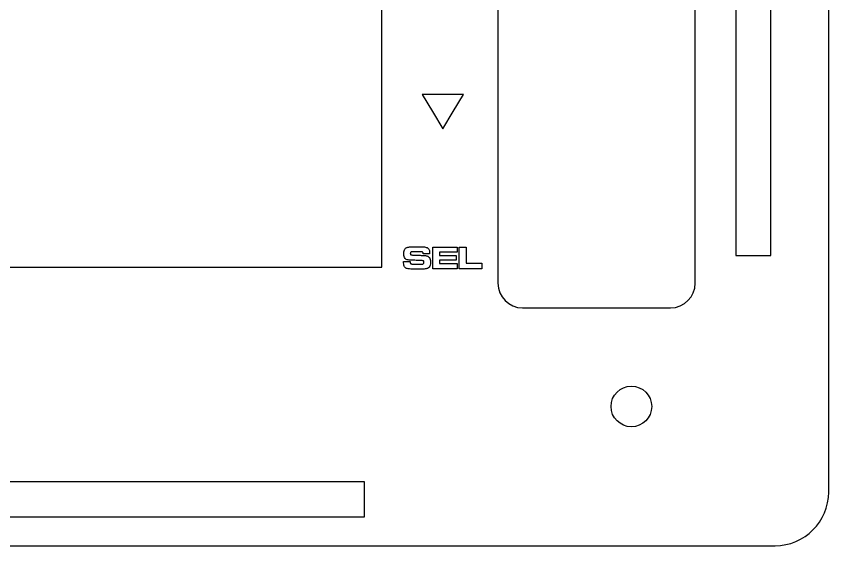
# Model space of a CAD drawing. Extents: x -139 to 87, y -93 to 92.
# Drawn here: x -69 to 0.9, y -90.3 to -44.6 of the extents above; entities that cross this region are included whole.
import ezdxf

# ---------------------------------------------------------------- set-up
doc = ezdxf.new("R2010")
doc.units = 0
doc.header["$MEASUREMENT"] = 0
doc.layers.add('LAYER_1', color=7, linetype='CONTINUOUS')

msp = doc.modelspace()

# ---------------------------------------------------------------- linework, layer by layer
at = {"layer": 'LAYER_1', "color": 250}
for points in [[(-90.5533, -66.2641), (-37.5533, -66.2641), (-37.5533, -27.2641), (-90.5533, -27.2641), (-90.5533, -66.2641)], [(-99.0534, -87.7642), (-39.0534, -87.7642), (-39.0534, -84.7642), (-99.0534, -84.7642), (-99.0534, -87.7642)]]:
    msp.add_lwpolyline(points, close=True, dxfattribs=at)
msp.add_ellipse((-16.0533, -78.2641), major_axis=(0, 1.75), ratio=1, dxfattribs=at)
for points, knots in [([(-134.4311, -0.2641), (-134.4311, -0.2641), (-3.6755, -0.2641), (-3.6755, -0.2641), (-3.6755, -0.2641), (-1.1332, -0.2641), (0.9467, -2.344), (0.9467, -4.8863), (0.9467, -4.8863), (0.9467, -4.8863), (0.9467, -85.6418), (0.9467, -85.6418), (0.9467, -85.6418), (0.9467, -88.1842), (-1.1332, -90.2641), (-3.6755, -90.2641), (-3.6755, -90.2641), (-3.6755, -90.2641), (-134.4311, -90.2641), (-134.4311, -90.2641), (-134.4311, -90.2641), (-136.9734, -90.2641), (-139.0533, -88.1842), (-139.0533, -85.6418), (-139.0533, -85.6418), (-139.0533, -85.6418), (-139.0533, -4.8863), (-139.0533, -4.8863), (-139.0533, -4.8863), (-139.0533, -2.344), (-136.9734, -0.2641), (-134.4311, -0.2641)], [0, 0, 0, 0, 0.1111111, 0.1111111, 0.1111111, 0.1111111, 0.2222222, 0.2222222, 0.2222222, 0.2222222, 0.3333333, 0.3333333, 0.3333333, 0.3333333, 0.4444444, 0.4444444, 0.4444444, 0.4444444, 0.5555556, 0.5555556, 0.5555556, 0.5555556, 0.6666667, 0.6666667, 0.6666667, 0.6666667, 0.7777778, 0.7777778, 0.7777778, 0.7777778, 1, 1, 1, 1]), ([(-25.4284, -21.7641), (-25.4284, -21.7641), (-12.6783, -21.7641), (-12.6783, -21.7641), (-12.6783, -21.7641), (-11.5096, -21.7641), (-10.5533, -22.7203), (-10.5533, -23.8891), (-10.5533, -23.8891), (-10.5533, -23.8891), (-10.5533, -67.6391), (-10.5533, -67.6391), (-10.5533, -67.6391), (-10.5533, -68.8079), (-11.5096, -69.7641), (-12.6783, -69.7641), (-12.6783, -69.7641), (-12.6783, -69.7641), (-25.4284, -69.7641), (-25.4284, -69.7641), (-25.4284, -69.7641), (-26.5971, -69.7641), (-27.5533, -68.8079), (-27.5533, -67.6391), (-27.5533, -67.6391), (-27.5533, -67.6391), (-27.5533, -23.8891), (-27.5533, -23.8891), (-27.5533, -23.8891), (-27.5533, -22.7203), (-26.5971, -21.7641), (-25.4284, -21.7641)], [0, 0, 0, 0, 0.1111111, 0.1111111, 0.1111111, 0.1111111, 0.2222222, 0.2222222, 0.2222222, 0.2222222, 0.3333333, 0.3333333, 0.3333333, 0.3333333, 0.4444444, 0.4444444, 0.4444444, 0.4444444, 0.5555556, 0.5555556, 0.5555556, 0.5555556, 0.6666667, 0.6666667, 0.6666667, 0.6666667, 0.7777778, 0.7777778, 0.7777778, 0.7777778, 1, 1, 1, 1]), ([(-7.0533, -65.2643), (-7.0533, -65.2643), (-7.0533, -25.2643), (-7.0533, -25.2643), (-7.0533, -25.2643), (-7.0533, -25.2643), (-4.0533, -25.2643), (-4.0533, -25.2643), (-4.0533, -25.2643), (-4.0533, -25.2643), (-4.0533, -65.2643), (-4.0533, -65.2643), (-4.0533, -65.2643), (-4.0533, -65.2643), (-7.0533, -65.2643), (-7.0533, -65.2643)], [0, 0, 0, 0, 0.2, 0.2, 0.2, 0.2, 0.4, 0.4, 0.4, 0.4, 0.6, 0.6, 0.6, 0.6, 1, 1, 1, 1]), ([(-32.3033, -54.3485), (-32.3033, -54.3485), (-33.1912, -52.8602), (-33.1912, -52.8602), (-33.1912, -52.8602), (-33.1912, -52.8602), (-34.0791, -51.3719), (-34.0791, -51.3719), (-34.0791, -51.3719), (-34.0791, -51.3719), (-32.3033, -51.3719), (-32.3033, -51.3719), (-32.3033, -51.3719), (-32.3033, -51.3719), (-30.5275, -51.3719), (-30.5275, -51.3719), (-30.5275, -51.3719), (-30.5275, -51.3719), (-31.4154, -52.8602), (-31.4154, -52.8602), (-31.4154, -52.8602), (-31.4154, -52.8602), (-32.3033, -54.3485), (-32.3033, -54.3485)], [0, 0, 0, 0, 0.1428571, 0.1428571, 0.1428571, 0.1428571, 0.2857143, 0.2857143, 0.2857143, 0.2857143, 0.4285714, 0.4285714, 0.4285714, 0.4285714, 0.5714286, 0.5714286, 0.5714286, 0.5714286, 0.7142857, 0.7142857, 0.7142857, 0.7142857, 1, 1, 1, 1]), ([(-35.6682, -65.7849), (-35.6682, -65.7849), (-35.6682, -65.8752), (-35.6682, -65.8752), (-35.6682, -65.8752), (-35.6687, -65.9636), (-35.663, -66.0375), (-35.6513, -66.0963), (-35.6513, -66.0963), (-35.6394, -66.1546), (-35.6201, -66.2026), (-35.5927, -66.2402), (-35.5927, -66.2402), (-35.5654, -66.2778), (-35.5282, -66.3098), (-35.4815, -66.3352), (-35.4815, -66.3352), (-35.448, -66.354), (-35.407, -66.37), (-35.3575, -66.3832), (-35.3575, -66.3832), (-35.308, -66.3964), (-35.2473, -66.4067), (-35.1751, -66.4147), (-35.1751, -66.4147), (-35.1024, -66.4222), (-35.0148, -66.4284), (-34.9125, -66.4316), (-34.9125, -66.4316), (-34.8098, -66.4349), (-34.6881, -66.4368), (-34.5481, -66.4368), (-34.5481, -66.4368), (-34.4028, -66.4368), (-34.2779, -66.4359), (-34.1733, -66.4335), (-34.1733, -66.4335), (-34.0682, -66.4312), (-33.9795, -66.4274), (-33.9078, -66.4222), (-33.9078, -66.4222), (-33.8357, -66.4171), (-33.7763, -66.4105), (-33.7296, -66.4025), (-33.7296, -66.4025), (-33.6834, -66.394), (-33.6457, -66.3837), (-33.6174, -66.3719), (-33.6174, -66.3719), (-33.5561, -66.3479), (-33.5067, -66.3126), (-33.4689, -66.2665), (-33.4689, -66.2665), (-33.4312, -66.2205), (-33.4034, -66.1612), (-33.3859, -66.0878), (-33.3859, -66.0878), (-33.3685, -66.0144), (-33.3596, -65.9246), (-33.3601, -65.8188), (-33.3601, -65.8188), (-33.3596, -65.7289), (-33.3657, -65.6537), (-33.3784, -65.592), (-33.3784, -65.592), (-33.3906, -65.5309), (-33.411, -65.4801), (-33.4387, -65.4396), (-33.4387, -65.4396), (-33.4666, -65.3992), (-33.5034, -65.3658), (-33.5496, -65.339), (-33.5496, -65.339), (-33.5726, -65.3249), (-33.5981, -65.3126), (-33.6255, -65.3028), (-33.6255, -65.3028), (-33.6532, -65.2924), (-33.6867, -65.284), (-33.7263, -65.2764), (-33.7263, -65.2764), (-33.766, -65.2694), (-33.8154, -65.2633), (-33.8743, -65.2581), (-33.8743, -65.2581), (-33.9338, -65.2534), (-34.0063, -65.2487), (-34.0926, -65.2449), (-34.0926, -65.2449), (-34.1789, -65.2411), (-34.2827, -65.2379), (-34.4038, -65.2346), (-34.4038, -65.2346), (-34.5066, -65.2317), (-34.5943, -65.2289), (-34.6664, -65.2266), (-34.6664, -65.2266), (-34.7385, -65.2237), (-34.7979, -65.2214), (-34.845, -65.2186), (-34.845, -65.2186), (-34.8922, -65.2162), (-34.929, -65.2134), (-34.9559, -65.2101), (-34.9559, -65.2101), (-34.9828, -65.2073), (-35.0025, -65.204), (-35.0148, -65.2007), (-35.0148, -65.2007), (-35.0417, -65.1922), (-35.0614, -65.1786), (-35.0747, -65.1588), (-35.0747, -65.1588), (-35.0874, -65.1396), (-35.094, -65.1127), (-35.094, -65.0793), (-35.094, -65.0793), (-35.0945, -65.0516), (-35.0921, -65.029), (-35.086, -65.0107), (-35.086, -65.0107), (-35.0803, -64.9923), (-35.068, -64.9777), (-35.0492, -64.9669), (-35.0492, -64.9669), (-35.0304, -64.9561), (-35.0021, -64.9476), (-34.9639, -64.9425), (-34.9639, -64.9425), (-34.9257, -64.9373), (-34.8748, -64.9335), (-34.8107, -64.9321), (-34.8107, -64.9321), (-34.747, -64.9302), (-34.6668, -64.9298), (-34.5707, -64.9298), (-34.5707, -64.9298), (-34.4844, -64.9298), (-34.4119, -64.9298), (-34.3524, -64.9307), (-34.3524, -64.9307), (-34.293, -64.9312), (-34.244, -64.9321), (-34.2053, -64.934), (-34.2053, -64.934), (-34.1671, -64.9359), (-34.1365, -64.9382), (-34.1134, -64.9411), (-34.1134, -64.9411), (-34.0907, -64.9443), (-34.0729, -64.9486), (-34.0597, -64.9538), (-34.0597, -64.9538), (-34.0469, -64.9585), (-34.0361, -64.9646), (-34.0276, -64.9721), (-34.0276, -64.9721), (-34.0173, -64.981), (-34.0092, -64.9909), (-34.0035, -65.0017), (-34.0035, -65.0017), (-33.9974, -65.013), (-33.9932, -65.0276), (-33.9904, -65.0455), (-33.9904, -65.0455), (-33.9875, -65.0638), (-33.9861, -65.0883), (-33.9852, -65.1189), (-33.9852, -65.1189), (-33.9852, -65.1189), (-33.4307, -65.1189), (-33.4307, -65.1189), (-33.4307, -65.1189), (-33.4293, -65.0996), (-33.4284, -65.0822), (-33.4284, -65.0657), (-33.4284, -65.0657), (-33.4279, -65.0488), (-33.4279, -65.0375), (-33.4279, -65.0314), (-33.4279, -65.0314), (-33.4279, -64.9547), (-33.4336, -64.8888), (-33.4454, -64.8343), (-33.4454, -64.8343), (-33.4576, -64.7797), (-33.476, -64.7336), (-33.5015, -64.696), (-33.5015, -64.696), (-33.5269, -64.6584), (-33.5599, -64.6273), (-33.6005, -64.6024), (-33.6005, -64.6024), (-33.6335, -64.5826), (-33.6731, -64.5662), (-33.7179, -64.5525), (-33.7179, -64.5525), (-33.7631, -64.5394), (-33.8187, -64.5285), (-33.8839, -64.5205), (-33.8839, -64.5205), (-33.9493, -64.5126), (-34.029, -64.5069), (-34.1233, -64.5031), (-34.1233, -64.5031), (-34.2171, -64.4994), (-34.3293, -64.498), (-34.4604, -64.498), (-34.4604, -64.498), (-34.5962, -64.498), (-34.713, -64.4989), (-34.8112, -64.5003), (-34.8112, -64.5003), (-34.9097, -64.5022), (-34.9931, -64.505), (-35.0619, -64.5088), (-35.0619, -64.5088), (-35.1308, -64.513), (-35.1892, -64.5187), (-35.2363, -64.5262), (-35.2363, -64.5262), (-35.2839, -64.5332), (-35.325, -64.5427), (-35.3589, -64.5535), (-35.3589, -64.5535), (-35.3929, -64.5648), (-35.4245, -64.5779), (-35.4532, -64.5939), (-35.4532, -64.5939), (-35.5197, -64.6301), (-35.5692, -64.6918), (-35.6022, -64.7778), (-35.6022, -64.7778), (-35.6347, -64.8639), (-35.6513, -64.9763), (-35.6513, -65.116), (-35.6513, -65.116), (-35.6513, -65.2101), (-35.6428, -65.2887), (-35.6253, -65.3526), (-35.6253, -65.3526), (-35.6084, -65.4166), (-35.5819, -65.4693), (-35.5465, -65.5111), (-35.5465, -65.5111), (-35.5188, -65.5431), (-35.4839, -65.569), (-35.4424, -65.5892), (-35.4424, -65.5892), (-35.4004, -65.6094), (-35.3481, -65.625), (-35.2849, -65.6353), (-35.2849, -65.6353), (-35.2222, -65.6457), (-35.1454, -65.6523), (-35.0544, -65.6551), (-35.0544, -65.6551), (-35.0337, -65.6551), (-35.0007, -65.656), (-34.9549, -65.6579), (-34.9549, -65.6579), (-34.9092, -65.6593), (-34.8555, -65.6617), (-34.7937, -65.6645), (-34.7937, -65.6645), (-34.7315, -65.6678), (-34.6659, -65.6711), (-34.5962, -65.6748), (-34.5962, -65.6748), (-34.5282, -65.6777), (-34.4646, -65.6805), (-34.4042, -65.6828), (-34.4042, -65.6828), (-34.3435, -65.6856), (-34.2911, -65.6875), (-34.2459, -65.6894), (-34.2459, -65.6894), (-34.2011, -65.6908), (-34.1676, -65.6918), (-34.1463, -65.6918), (-34.1463, -65.6918), (-34.0856, -65.6922), (-34.0384, -65.6969), (-34.0054, -65.7054), (-34.0054, -65.7054), (-33.972, -65.7139), (-33.9489, -65.728), (-33.9357, -65.7487), (-33.9357, -65.7487), (-33.9229, -65.7694), (-33.9168, -65.7985), (-33.9172, -65.8357), (-33.9172, -65.8357), (-33.9172, -65.8747), (-33.922, -65.9058), (-33.9324, -65.9284), (-33.9324, -65.9284), (-33.9427, -65.9509), (-33.9583, -65.9674), (-33.9795, -65.9768), (-33.9795, -65.9768), (-33.9899, -65.9815), (-34.0016, -65.9853), (-34.0159, -65.9881), (-34.0159, -65.9881), (-34.03, -65.9914), (-34.0488, -65.9937), (-34.0724, -65.9956), (-34.0724, -65.9956), (-34.0959, -65.9975), (-34.1271, -65.9989), (-34.1662, -65.9999), (-34.1662, -65.9999), (-34.2049, -66.0008), (-34.2544, -66.0013), (-34.3142, -66.0017), (-34.3142, -66.0017), (-34.3741, -66.0022), (-34.4471, -66.0022), (-34.5339, -66.0022), (-34.5339, -66.0022), (-34.6145, -66.0022), (-34.6825, -66.0017), (-34.7381, -66.0013), (-34.7381, -66.0013), (-34.7941, -66.0008), (-34.8399, -65.9999), (-34.8762, -65.998), (-34.8762, -65.998), (-34.913, -65.9966), (-34.9422, -65.9942), (-34.9643, -65.9914), (-34.9643, -65.9914), (-34.987, -65.9881), (-35.0049, -65.9843), (-35.0185, -65.9796), (-35.0185, -65.9796), (-35.0323, -65.9749), (-35.044, -65.9693), (-35.0544, -65.9627), (-35.0544, -65.9627), (-35.0695, -65.9538), (-35.0808, -65.9425), (-35.0893, -65.9293), (-35.0893, -65.9293), (-35.0973, -65.9157), (-35.1029, -65.8978), (-35.1062, -65.8747), (-35.1062, -65.8747), (-35.1095, -65.8522), (-35.1109, -65.8221), (-35.1109, -65.7849), (-35.1109, -65.7849), (-35.1109, -65.7849), (-35.6682, -65.7849), (-35.6682, -65.7849)], [0, 0, 0, 0, 0.0111111, 0.0111111, 0.0111111, 0.0111111, 0.0222222, 0.0222222, 0.0222222, 0.0222222, 0.0333333, 0.0333333, 0.0333333, 0.0333333, 0.0444444, 0.0444444, 0.0444444, 0.0444444, 0.0555556, 0.0555556, 0.0555556, 0.0555556, 0.0666667, 0.0666667, 0.0666667, 0.0666667, 0.0777778, 0.0777778, 0.0777778, 0.0777778, 0.0888889, 0.0888889, 0.0888889, 0.0888889, 0.1, 0.1, 0.1, 0.1, 0.1111111, 0.1111111, 0.1111111, 0.1111111, 0.1222222, 0.1222222, 0.1222222, 0.1222222, 0.1333333, 0.1333333, 0.1333333, 0.1333333, 0.1444444, 0.1444444, 0.1444444, 0.1444444, 0.1555556, 0.1555556, 0.1555556, 0.1555556, 0.1666667, 0.1666667, 0.1666667, 0.1666667, 0.1777778, 0.1777778, 0.1777778, 0.1777778, 0.1888889, 0.1888889, 0.1888889, 0.1888889, 0.2, 0.2, 0.2, 0.2, 0.2111111, 0.2111111, 0.2111111, 0.2111111, 0.2222222, 0.2222222, 0.2222222, 0.2222222, 0.2333333, 0.2333333, 0.2333333, 0.2333333, 0.2444444, 0.2444444, 0.2444444, 0.2444444, 0.2555556, 0.2555556, 0.2555556, 0.2555556, 0.2666667, 0.2666667, 0.2666667, 0.2666667, 0.2777778, 0.2777778, 0.2777778, 0.2777778, 0.2888889, 0.2888889, 0.2888889, 0.2888889, 0.3, 0.3, 0.3, 0.3, 0.3111111, 0.3111111, 0.3111111, 0.3111111, 0.3222222, 0.3222222, 0.3222222, 0.3222222, 0.3333333, 0.3333333, 0.3333333, 0.3333333, 0.3444444, 0.3444444, 0.3444444, 0.3444444, 0.3555556, 0.3555556, 0.3555556, 0.3555556, 0.3666667, 0.3666667, 0.3666667, 0.3666667, 0.3777778, 0.3777778, 0.3777778, 0.3777778, 0.3888889, 0.3888889, 0.3888889, 0.3888889, 0.4, 0.4, 0.4, 0.4, 0.4111111, 0.4111111, 0.4111111, 0.4111111, 0.4222222, 0.4222222, 0.4222222, 0.4222222, 0.4333333, 0.4333333, 0.4333333, 0.4333333, 0.4444444, 0.4444444, 0.4444444, 0.4444444, 0.4555556, 0.4555556, 0.4555556, 0.4555556, 0.4666667, 0.4666667, 0.4666667, 0.4666667, 0.4777778, 0.4777778, 0.4777778, 0.4777778, 0.4888889, 0.4888889, 0.4888889, 0.4888889, 0.5, 0.5, 0.5, 0.5, 0.5111111, 0.5111111, 0.5111111, 0.5111111, 0.5222222, 0.5222222, 0.5222222, 0.5222222, 0.5333333, 0.5333333, 0.5333333, 0.5333333, 0.5444444, 0.5444444, 0.5444444, 0.5444444, 0.5555556, 0.5555556, 0.5555556, 0.5555556, 0.5666667, 0.5666667, 0.5666667, 0.5666667, 0.5777778, 0.5777778, 0.5777778, 0.5777778, 0.5888889, 0.5888889, 0.5888889, 0.5888889, 0.6, 0.6, 0.6, 0.6, 0.6111111, 0.6111111, 0.6111111, 0.6111111, 0.6222222, 0.6222222, 0.6222222, 0.6222222, 0.6333333, 0.6333333, 0.6333333, 0.6333333, 0.6444444, 0.6444444, 0.6444444, 0.6444444, 0.6555556, 0.6555556, 0.6555556, 0.6555556, 0.6666667, 0.6666667, 0.6666667, 0.6666667, 0.6777778, 0.6777778, 0.6777778, 0.6777778, 0.6888889, 0.6888889, 0.6888889, 0.6888889, 0.7, 0.7, 0.7, 0.7, 0.7111111, 0.7111111, 0.7111111, 0.7111111, 0.7222222, 0.7222222, 0.7222222, 0.7222222, 0.7333333, 0.7333333, 0.7333333, 0.7333333, 0.7444444, 0.7444444, 0.7444444, 0.7444444, 0.7555556, 0.7555556, 0.7555556, 0.7555556, 0.7666667, 0.7666667, 0.7666667, 0.7666667, 0.7777778, 0.7777778, 0.7777778, 0.7777778, 0.7888889, 0.7888889, 0.7888889, 0.7888889, 0.8, 0.8, 0.8, 0.8, 0.8111111, 0.8111111, 0.8111111, 0.8111111, 0.8222222, 0.8222222, 0.8222222, 0.8222222, 0.8333333, 0.8333333, 0.8333333, 0.8333333, 0.8444444, 0.8444444, 0.8444444, 0.8444444, 0.8555556, 0.8555556, 0.8555556, 0.8555556, 0.8666667, 0.8666667, 0.8666667, 0.8666667, 0.8777778, 0.8777778, 0.8777778, 0.8777778, 0.8888889, 0.8888889, 0.8888889, 0.8888889, 0.9, 0.9, 0.9, 0.9, 0.9111111, 0.9111111, 0.9111111, 0.9111111, 0.9222222, 0.9222222, 0.9222222, 0.9222222, 0.9333333, 0.9333333, 0.9333333, 0.9333333, 0.9444444, 0.9444444, 0.9444444, 0.9444444, 0.9555556, 0.9555556, 0.9555556, 0.9555556, 0.9666667, 0.9666667, 0.9666667, 0.9666667, 0.9777778, 0.9777778, 0.9777778, 0.9777778, 1, 1, 1, 1]), ([(-33.1593, -64.5262), (-33.1593, -64.5262), (-33.1593, -66.4086), (-33.1593, -66.4086), (-33.1593, -66.4086), (-33.1593, -66.4086), (-31.0604, -66.4086), (-31.0604, -66.4086), (-31.0604, -66.4086), (-31.0604, -66.4086), (-31.0604, -65.957), (-31.0604, -65.957), (-31.0604, -65.957), (-31.0604, -65.957), (-32.5935, -65.957), (-32.5935, -65.957), (-32.5935, -65.957), (-32.5935, -65.957), (-32.5935, -65.6579), (-32.5935, -65.6579), (-32.5935, -65.6579), (-32.5935, -65.6579), (-31.1481, -65.6579), (-31.1481, -65.6579), (-31.1481, -65.6579), (-31.1481, -65.6579), (-31.1481, -65.243), (-31.1481, -65.243), (-31.1481, -65.243), (-31.1481, -65.243), (-32.5935, -65.243), (-32.5935, -65.243), (-32.5935, -65.243), (-32.5935, -65.243), (-32.5935, -64.9693), (-32.5935, -64.9693), (-32.5935, -64.9693), (-32.5935, -64.9693), (-31.0717, -64.9693), (-31.0717, -64.9693), (-31.0717, -64.9693), (-31.0717, -64.9693), (-31.0717, -64.5262), (-31.0717, -64.5262), (-31.0717, -64.5262), (-31.0717, -64.5262), (-33.1593, -64.5262), (-33.1593, -64.5262)], [0, 0, 0, 0, 0.0769231, 0.0769231, 0.0769231, 0.0769231, 0.1538462, 0.1538462, 0.1538462, 0.1538462, 0.2307692, 0.2307692, 0.2307692, 0.2307692, 0.3076923, 0.3076923, 0.3076923, 0.3076923, 0.3846154, 0.3846154, 0.3846154, 0.3846154, 0.4615385, 0.4615385, 0.4615385, 0.4615385, 0.5384615, 0.5384615, 0.5384615, 0.5384615, 0.6153846, 0.6153846, 0.6153846, 0.6153846, 0.6923077, 0.6923077, 0.6923077, 0.6923077, 0.7692308, 0.7692308, 0.7692308, 0.7692308, 0.8461538, 0.8461538, 0.8461538, 0.8461538, 1, 1, 1, 1]), ([(-30.8794, -64.5262), (-30.8794, -64.5262), (-30.8794, -66.4086), (-30.8794, -66.4086), (-30.8794, -66.4086), (-30.8794, -66.4086), (-28.936, -66.4086), (-28.936, -66.4086), (-28.936, -66.4086), (-28.936, -66.4086), (-28.936, -65.9288), (-28.936, -65.9288), (-28.936, -65.9288), (-28.936, -65.9288), (-30.2768, -65.9288), (-30.2768, -65.9288), (-30.2768, -65.9288), (-30.2768, -65.9288), (-30.2768, -64.5262), (-30.2768, -64.5262), (-30.2768, -64.5262), (-30.2768, -64.5262), (-30.8794, -64.5262), (-30.8794, -64.5262)], [0, 0, 0, 0, 0.1428571, 0.1428571, 0.1428571, 0.1428571, 0.2857143, 0.2857143, 0.2857143, 0.2857143, 0.4285714, 0.4285714, 0.4285714, 0.4285714, 0.5714286, 0.5714286, 0.5714286, 0.5714286, 0.7142857, 0.7142857, 0.7142857, 0.7142857, 1, 1, 1, 1])]:
    msp.add_open_spline(points, degree=3, knots=knots, dxfattribs=at)

doc.saveas('drawing.dxf')
